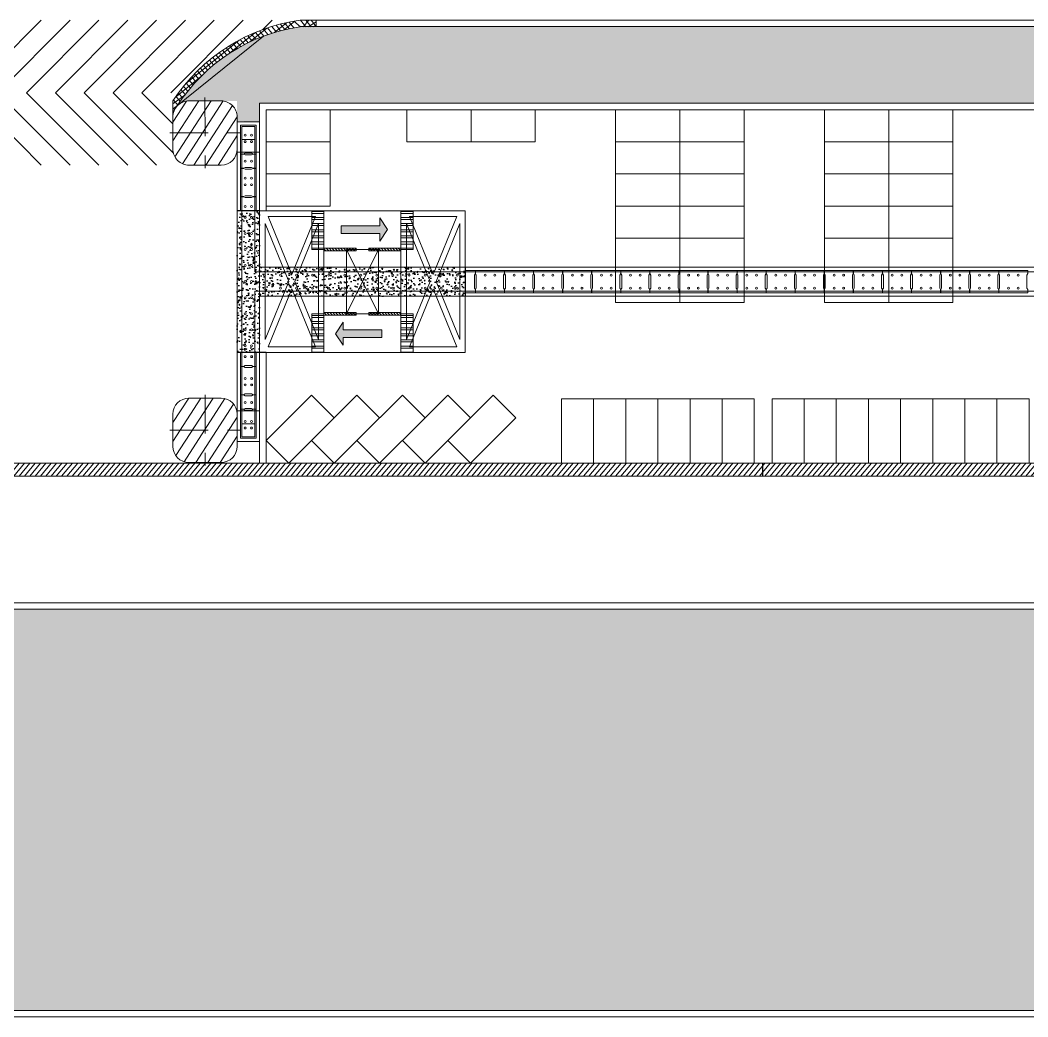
# Model space of a CAD drawing. Header units: millimetres. Extents: x -157642 to 241542, y -22875 to 31024.
# Drawn here: x 77147 to 108512, y -22875 to 8135 of the extents above; entities that cross this region are included whole.
import ezdxf

# ---------------------------------------------------------------- set-up
doc = ezdxf.new("R2010")
doc.units = ezdxf.units.MM
doc.header["$LTSCALE"] = 100
doc.header["$MEASUREMENT"] = 0
doc.linetypes.add('Center', pattern=[29.999999120608162, 12.00000007375544, -5.999999682284241, 5.999999682284241, -5.999999682284241])
for name, color, linetype, lineweight in [('1.Fence Wall', 2, 'Continuous', 15), ('2.Crash Barrier', 4, 'Continuous', 15), ('3.Curb', 6, 'Continuous', 15), ('ARC_HATCH', 8, 'Continuous', 0), ('AXIS', 10, 'Center', 5), ('CON-VIEW', 90, 'Continuous', 5), ('Cong k.s ve', 5, 'Continuous', 0), ('EXPANSION JOINT', 3, 'Continuous', 18), ('HATCH', 8, 'Continuous', 9), ('L1-DRAINAGE-LONG_DITCH', 35, 'Continuous', 9), ('TAN CANG-profile- REVISE1$0$8', 17, 'Continuous', 0), ('trench cover', 74, 'Continuous', 0)]:
    doc.layers.add(name, color=color, linetype=linetype, lineweight=lineweight)
doc.layers.add('8', color=8, linetype='Continuous')
doc.layers.add('ARC-PAKING-AR', color=9, linetype='Continuous', lineweight=0, true_color=0x808080)
pattern_1 = [(57.08186879558362, (-987073.7419077528, -5727.854008890004), (-266.524719479814, 172.5422380352315), [])]
pattern_2 = [(31.12187335990032, (-8.214501428970834, 4.578078835271299), (-0.09846186459107055, 0.163081302488206), []), (31.12187335990032, (-8.127320336090634, 4.556539012817666), (-0.09846186459107055, 0.163081302488206), [])]
pattern_3 = [(346.1218733570547, (32.76273227125057, -105.4713818558957), (0.0152309475809043, 0.06164631567083102), [])]

# ---------------------------------------------------------------- blocks, each defined once
blk = doc.blocks.new('BIKE1X2')
at = {"layer": 'ARC-PAKING-AR'}
blk.add_lwpolyline([(0, 0), (1.000000000232831, -1.164153218269348e-10), (0.9999999997671694, 1.999999999883585), (4.656612873077393e-10, 1.999999999883585)], close=True, dxfattribs=at)
blk = doc.blocks.new('congkiemsoatve')
at = {"layer": 'Cong k.s ve'}
h = blk.add_hatch(dxfattribs=at)
h.set_pattern_fill('ANSI32', color=256, scale=0.01999999999999998, angle=314.9815234228138)
h.set_pattern_definition(pattern_2)
h.paths.add_polyline_path([(-0.1096223883505445, 2.503698272397742), (0.5105686509341467, 1.476485491497442), (0.8315948361123446, 1.670308059547096), (0.2114037971768994, 2.697520839981735)])
h = blk.add_hatch(color=256, dxfattribs=at)
h.dxf.hatch_style = 1
edge = h.paths.add_edge_path()
edge.add_line((-0.2616724962426815, 1.594205870525911), (-1.28895647675381, 0.9739739594515412))
edge.add_line((-0.2616724962426815, 1.594205870525911), (-0.1376261139812414, 1.388749074423686))
edge.add_line((-0.137626114039449, 1.388749074656516), (-0.1182388910965528, 1.820980651071295))
edge.add_line((-0.1182388909801375, 1.820980651536956), (-0.5097652608237695, 2.005119462963194))
edge.add_line((-0.5097652612894308, 2.005119462730363), (-0.3857188791444059, 1.799662666628137))
edge.add_line((-0.3857188790861983, 1.799662666395307), (-1.413002859597327, 1.179430755320936))
edge.add_line((-1.413002859364497, 1.179430755786598), (-1.288956476870226, 0.9739739599172026))
h = blk.add_hatch(dxfattribs=at)
h.set_pattern_fill('ANSI32', color=256, scale=0.01999999999999998, angle=314.9815234228138)
h.set_pattern_definition(pattern_2)
h.paths.add_polyline_path([(-2.164189977949718, 1.263233836973086), (-1.544001425936585, 0.2360195543151349), (-1.865027611522237, 0.04219698742963374), (-2.48521616353537, 1.069411269156262)])
h = blk.add_hatch(dxfattribs=at)
h.set_pattern_fill('ANSI31', color=256, scale=0.02, angle=-69.95999528286036)
h.set_pattern_definition(pattern_3)
h.paths.add_polyline_path([(-0.3247855921217706, 0.9253115032333881), (0.5312842371931765, 1.442171684699133), (0.4899354226363357, 1.5106572706718), (-0.3661344067368191, 0.9937970892060548)])
h = blk.add_hatch(dxfattribs=at)
h.set_pattern_fill('ANSI31', color=256, scale=0.02, angle=-69.95999528286036)
h.set_pattern_definition(pattern_3)
h.paths.add_polyline_path([(-0.6672135246626567, 0.718567430274561), (-1.523283353686566, 0.2017072483431548), (-1.56463216789416, 0.2701928343158215), (-0.7085623388120439, 0.7870530162472278)])
h = blk.add_hatch(dxfattribs=at)
h.set_pattern_fill('ANSI31', color=256, scale=0.02, angle=-69.95999528286036)
h.set_pattern_definition(pattern_3)
h.paths.add_polyline_path([(0.6675859571259934, -0.7183425691910088), (1.523655786266318, -0.2014823874924332), (1.565004600590328, -0.2699679739307612), (0.7089347715082113, -0.7868281556293368)])
h = blk.add_hatch(dxfattribs=at)
h.set_pattern_fill('ANSI32', color=256, scale=0.01999999999999998, angle=314.9815234228138)
h.set_pattern_definition(pattern_2)
h.paths.add_polyline_path([(2.164562410820508, -1.263008976820856), (1.544373858632753, -0.2357946941629052), (1.865400044160197, -0.04197212704457343), (2.485588596056914, -1.069186408771202)])
h = blk.add_hatch(dxfattribs=at)
h.set_pattern_fill('ANSI31', color=256, scale=0.02, angle=-69.95999528286036)
h.set_pattern_definition(pattern_3)
h.paths.add_polyline_path([(0.3251580247597303, -0.9250866428483278), (-0.5309118042641785, -1.441946824314073), (-0.4895629901147913, -1.510432410286739), (0.3665068389673252, -0.9935722285881639)])
h = blk.add_hatch(color=256, dxfattribs=at)
h.dxf.hatch_style = 1
edge = h.paths.add_edge_path()
edge.add_line((0.3153556961042341, -1.561794135253876), (1.342639676498948, -0.9415622241795063))
edge.add_line((0.3153556961042341, -1.561794135253876), (0.1913093138427939, -1.356337339151651))
edge.add_line((0.1913093139592092, -1.356337339384481), (0.1719220910163131, -1.78856891579926))
edge.add_line((0.1719220904342365, -1.78856891579926), (0.5634484603942838, -1.972707727225497))
edge.add_line((0.5634484605106991, -1.972707727458328), (0.4394020783656742, -1.767250931356102))
edge.add_line((0.4394020786567125, -1.767250931123272), (1.466686059051426, -1.147019020048901))
edge.add_line((1.466686058993218, -1.147019020281732), (1.342639676498948, -0.941562224412337))
h = blk.add_hatch(dxfattribs=at)
h.set_pattern_fill('ANSI32', color=256, scale=0.01999999999999998, angle=314.9815234228138)
h.set_pattern_definition(pattern_2)
h.paths.add_polyline_path([(0.1099948205810506, -2.503473412245512), (-0.5101962185290176, -1.476260631345212), (-0.8312224033579696, -1.670083199162036), (-0.2110313647717703, -2.697295979829505)])
for p, q in [((-0.08863905086764134, 1.11461235047318), (0.08901148257427849, -1.114387489855289)), ((-0.9447088802407961, 0.5977521685417742), (0.945081311831018, -0.5975273086223751))]:
    blk.add_line(p, q, dxfattribs=at)
for points in [[(-3.876329636987066, 0.2295134735759348), (-1.602144838165259, -3.537193775409833), (3.876702069566818, -0.2292886134237051), (1.602517270570388, 3.537418635562062)], [(-0.1096223875938449, 2.503698272397742), (2.164562410995131, -1.263008976588026), (3.876702069683233, -0.2292886131908745), (1.602517271094257, 3.537418635329232)], [(-0.1096223883505445, 2.503698272397742), (0.5105686509341467, 1.476485491497442), (0.8315948361123446, 1.670308059547096), (0.2114037971768994, 2.697520839981735)], [(-2.164189978007926, 1.263233836507425), (0.1099948197079357, -2.503473412711173), (-1.602144838921959, -3.537193775409833), (-3.876329636987066, 0.2295134740415961)], [(-2.164189977949718, 1.263233836973086), (-1.544001425936585, 0.2360195543151349), (-1.865027611522237, 0.04219698742963374), (-2.48521616353537, 1.069411269156262)], [(-0.3247855921217706, 0.9253115032333881), (0.5312842371931765, 1.442171684699133), (0.4899354226363357, 1.5106572706718), (-0.3661344067368191, 0.9937970892060548)], [(-0.08863905086764134, 1.11461235047318), (-0.9447088801825885, 0.5977521687746048), (0.08901148257427849, -1.114387489855289), (0.945081311831018, -0.5975273086223751)], [(-0.6672135246626567, 0.718567430274561), (-1.523283353686566, 0.2017072483431548), (-1.56463216789416, 0.2701928343158215), (-0.7085623388120439, 0.7870530162472278)], [(0.6675859571259934, -0.7183425691910088), (1.523655786266318, -0.2014823874924332), (1.565004600590328, -0.2699679739307612), (0.7089347715082113, -0.7868281556293368)], [(2.164562410820508, -1.263008976820856), (1.544373858632753, -0.2357946941629052), (1.865400044160197, -0.04197212704457343), (2.485588596056914, -1.069186408771202)], [(0.3251580247597303, -0.9250866428483278), (-0.5309118042641785, -1.441946824314073), (-0.4895629901147913, -1.510432410286739), (0.3665068389673252, -0.9935722285881639)], [(0.1099948205810506, -2.503473412245512), (-0.5101962185290176, -1.476260631345212), (-0.8312224033579696, -1.670083199162036), (-0.2110313647717703, -2.697295979829505)]]:
    blk.add_lwpolyline(points, close=True, dxfattribs=at)
for points in [[(1.767540515895234, 1.329333234578371), (1.466296667320421, 3.25659223808907), (0.202330677973805, 2.493460927857086), (1.767540516302688, 1.32933323434554)], [(1.962094805116067, 1.184633124852553), (3.527304642979288, 0.02050543134100735), (1.660850956017384, 3.11189212766476), (1.962094805116067, 1.184633124852553)], [(1.804984877206152, 1.089776534354314), (0.2397750387026463, 2.253904227633029), (2.106228725606343, -0.8374824686907232), (1.804984877322568, 1.089776534121484)], [(-1.99916673367261, -0.9448515644762665), (-3.564376571361208, 0.2192761290352792), (-2.300410581898177, 0.9824074390344322), (-1.999166733265156, -0.9448515644762665)], [(1.999539166077739, 0.9450764243956655), (2.300783014652552, -0.9821825791150331), (3.564749003999168, -0.2190512688830495), (1.999539166252362, 0.9450764243956655)], [(-1.804612445092062, -1.089551673736423), (-2.105856293317629, 0.8377073302399367), (-0.2394026074616704, -2.253679367015138), (-1.804612445092062, -1.089551673969254)], [(-1.961722372245276, -1.184408265398815), (-1.660478523379425, -3.111667268676683), (-3.526932209468214, -0.02028057212010026), (-1.961722372187069, -1.184408265165985)], [(-1.767168083664728, -1.329108374891803), (-0.2019582456850912, -2.493236067937687), (-1.465924235031707, -3.25636737793684), (-1.767168083664728, -1.329108374891803)]]:
    blk.add_lwpolyline(points, dxfattribs=at)
at = {"layer": 'Cong k.s ve', "flags": 128}
for points in [[(-1.289328910614131, 0.9737490997649729), (-0.2616724962426815, 1.594205870525911), (-0.137626114039449, 1.388749074656516), (-0.1182388909801375, 1.820980651536956), (-0.5097652612894308, 2.005119462730363), (-0.3857188790861983, 1.799662666395307), (-1.413375292759156, 1.179205895634368), (-1.289328910614131, 0.9737490997649729)], [(1.343012109835399, -0.9413373644929379), (0.3153556961042341, -1.561794135253876), (0.1913093139592092, -1.356337339384481), (0.1719220904342365, -1.78856891579926), (0.5634484605106991, -1.972707727458328), (0.4394020786567125, -1.767250931123272), (1.467058492387878, -1.146794160129502), (1.343012109835399, -0.9413373644929379)]]:
    blk.add_lwpolyline(points, dxfattribs=at)

msp = doc.modelspace()

# ---------------------------------------------------------------- hatches: boundary and pattern name
at = {"layer": '8'}
h = msp.add_hatch(dxfattribs=at)
h.set_pattern_fill('AR-CONC', color=256, scale=2, angle=-10.83497858705176)
h.set_pattern_definition([(49.99999998848195, (-68750.00000701821, -37743.80099656277), (364.3693379855997, -31.87817115105454), [38.10000000000001, -419.1000000000001]), (354.999999988482, (-68750.00000701821, -37743.80099656277), (-70.48684277312323, 382.1136904922401), [30.48, -335.28116834]), (100.4514446884819, (-68719.63599306071, -37746.45750373094), (293.8824942511137, 350.2355037653118), [32.38001759999999, -356.1804891999999]), (46.18419998848196, (-68750.00000712322, -37642.20099662342), (542.1580817673565, -84.08465597444317), [57.14999999999996, -628.6499999999994]), (96.63555759848191, (-68704.82020702987, -37649.20799683237), (474.8082682024851, 494.8522490999935), [48.57004627999996, -534.2712163199994]), (351.1841511584819, (-68750.00000712322, -37642.20099662342), (474.8082682294332, 494.8522490756156), [45.71993413999996, -502.9194638399996]), (20.99999998848195, (-68699.20000699215, -37667.60099664233), (303.2287824971486, -204.5303964351326), [38.1, -419.1]), (325.9999999884819, (-68699.20000699215, -37667.60099664233), (123.6040567693479, 368.3759322197907), [30.47999999999998, -335.2799999999996]), (71.45144498848195, (-68673.93094184133, -37684.64519638113), (426.8328385903698, 163.8455376860052), [32.3800176, -356.1798751999999]), (37.49999998848196, (-68750.00000701821, -37743.80099656277), (6.177206535179465, 169.1100777450644), [0, -331.2159999999999, 0, -340.3599999999999, 0, -336.5499999999999]), (7.499999988481957, (-68750.00000701821, -37743.80099656277), (133.6393250608897, 200.3611496093738), [0, -194.0559999999998, 0, -323.5959999999997, 0, -128.2699999999999]), (327.4999999884819, (-68863.28400707175, -37743.80099666574), (271.1811903314396, -11.45748803986185), [0, -127, 0, -396.24, 0, -525.78]), (317.4999999884819, (-68914.08400705259, -37743.8009967768), (296.258362782259, 50.85298200710989), [0, -165.1, 0, -263.144, 0, -373.38])])
h.paths.add_polyline_path([(91000.51519739354, 450.3449586222414), (84600.51533657068, 450.1971653597575), (84600.51527671865, 2199.975226965995), (83900.51527695445, 2199.969215518286), (83900.51542727585, -2199.56421949112), (84600.51536726527, -2199.570231954232), (84600.51526974043, -449.7902966629481), (91000.52292929508, -449.9634763408249)])
h.paths.add_polyline_path([(84320.62045029661, 0.2034353069611825, -1), (84380.62045023777, 0.2034353284543613, -1)], flags=16)
h.paths.add_polyline_path([(84780.51519830519, -200.0307860179746, -1), (84720.51519824698, -200.0307860170578, -1)], flags=16)
h.paths.add_polyline_path([(84720.51519828633, 199.9692141220294, -1), (84780.51519846165, 199.9692140986881, -1)], flags=16)
h.paths.add_polyline_path([(84120.8112723942, 0.2034350594622083, -1), (84180.81127245241, 0.2034350585308857, -1)], flags=16)
h.paths.add_polyline_path([(84380.62045060948, -499.7965648652753, -1), (84320.62045055127, -499.7965648643585, -1)], flags=16)
h.paths.add_polyline_path([(84180.81127270713, -499.7965651128034, -1), (84120.81127276598, -499.796565134282, -1)], flags=16)
h.paths.add_polyline_path([(84320.62045034836, 500.2034351769107, -1), (84380.62045028951, 500.2034351983748, -1)], flags=16)
h.paths.add_polyline_path([(85280.51519840932, -200.0307861145411, -1), (85220.51519846817, -200.0307861360343, -1)], flags=16)
h.paths.add_polyline_path([(84120.81127240113, 500.2034346952132, -1), (84180.81127234228, 500.2034347167064, -1)], flags=16)
h.paths.add_polyline_path([(85220.51519839047, 199.9692140254483, -1), (85280.51519833162, 199.9692140469415, -1)], flags=16)
h.paths.add_polyline_path([(84380.62045074714, -999.796565014185, -1), (84320.62045068888, -999.7965650132683, -1)], flags=16)
h.paths.add_polyline_path([(84180.81127284473, -999.7965652617131, -1), (84120.81127278646, -999.7965652607818, -1)], flags=16)
h.paths.add_polyline_path([(84320.620450283, 1000.203435069241, -1), (84380.62045022415, 1000.203435090734, -1)], flags=16)
h.paths.add_polyline_path([(84120.81127238064, 1000.203434821713, -1), (84180.8112724389, 1000.203434820796, -1)], flags=16)
h.paths.add_polyline_path([(85780.51519820694, -200.0307859097229, -1), (85720.51519814867, -200.0307859087916, -1)], flags=16)
h.paths.add_polyline_path([(85720.51519821555, 199.9692137395323, -1), (85780.51519827382, 199.969213738601, -1)], flags=16)
h.paths.add_polyline_path([(84380.62045074016, -1499.796564649951, -1), (84320.620450799, -1499.796564671444, -1)], flags=16)
h.paths.add_polyline_path([(84180.81127279293, -1499.796565131648, -1), (84120.81127277954, -1499.796564896547, -1)], flags=16)
h.paths.add_polyline_path([(84320.6204502625, 1500.203435195741, -1), (84380.62045032077, 1500.203435194824, -1)], flags=16)
h.paths.add_polyline_path([(84120.81127240491, 1500.203435182397, -1), (84180.81127246312, 1500.20343518148, -1)], flags=16)
h.paths.add_polyline_path([(86280.51519826619, -200.0307862404588, -1), (86220.51519832504, -200.030786261952, -1)], flags=16)
h.paths.add_polyline_path([(86280.51519826084, 199.9692136644589, -1), (86220.5151983645, 199.9692138771352, -1)], flags=16)
h.paths.add_polyline_path([(84380.62045080552, -1999.796564542296, -1), (84320.62045086437, -1999.796564563774, -1)], flags=16)
h.paths.add_polyline_path([(84180.81127302023, -1999.796564812219, -1), (84120.81127307907, -1999.796564833712, -1)], flags=16)
h.paths.add_polyline_path([(84320.62044996303, 2000.203435132906, -1), (84380.62045013835, 2000.203435109579, -1)], flags=16)
h.paths.add_polyline_path([(84120.81127229478, 2000.203434840558, -1), (84180.81127223594, 2000.203434862051, -1)], flags=16)
h.paths.add_polyline_path([(86780.51519841515, -200.0307861028559, -1), (86720.51519835688, -200.0307861019392, -1)], flags=16)
h.paths.add_polyline_path([(86780.51519833744, 199.9692140586267, -1), (86720.51519827923, 199.9692140595434, -1)], flags=16)
h.paths.add_polyline_path([(87280.51519844698, -200.0307859428576, -1), (87220.51519838872, -200.0307859419408, -1)], flags=16)
h.paths.add_polyline_path([(87280.51519844151, 199.9692139620456, -1), (87220.51519850036, 199.969213940567, -1)], flags=16)
h.paths.add_polyline_path([(87780.51519834436, -200.030786485353, -1), (87720.51519840321, -200.0307865068316, -1)], flags=16)
h.paths.add_polyline_path([(87780.51519838371, 199.9692136537342, -1), (87720.5151983255, 199.969213654651, -1)], flags=16)
h.paths.add_polyline_path([(88280.5151984485, -200.0307865819195, -1), (88220.51519839023, -200.0307865810028, -1)], flags=16)
h.paths.add_polyline_path([(88280.51519844303, 199.9692133229837, -1), (88220.51519850187, 199.9692133014905, -1)], flags=16)
h.paths.add_polyline_path([(88780.51519843552, -200.0307866560906, -1), (88720.51519849437, -200.0307866775693, -1)], flags=16)
h.paths.add_polyline_path([(88780.51519859192, 199.9692134605866, -1), (88720.51519853371, 199.9692134615179, -1)], flags=16)
h.paths.add_polyline_path([(89280.51519853954, -200.0307867526426, -1), (89220.51519859844, -200.0307867741358, -1)], flags=16)
h.paths.add_polyline_path([(89280.51519857894, 199.9692133864301, -1), (89220.51519859297, 199.9692131307675, -1)], flags=16)
h.paths.add_polyline_path([(89780.51519848173, -200.0307870609831, -1), (89720.51519854058, -200.0307870824763, -1)], flags=16)
h.paths.add_polyline_path([(89780.51519859344, 199.9692128215102, -1), (89720.51519853517, 199.9692128224269, -1)], flags=16)
h.paths.add_polyline_path([(90280.51519854105, -200.0307873917191, -1), (90220.5151985276, -200.0307871566183, -1)], flags=16)
h.paths.add_polyline_path([(90280.51519862522, 199.969212981523, -1), (90220.51519868412, 199.9692129600444, -1)], flags=16)
h.paths.add_polyline_path([(90780.5151985006, -200.0307869751268, -1), (90720.51519855944, -200.03078699662, -1)], flags=16)
h.paths.add_polyline_path([(90780.51519872935, 199.9692128849565, -1), (90720.51519867108, 199.9692128858733, -1)], flags=16)
at = {"layer": 'ARC_HATCH'}
h = msp.add_hatch(dxfattribs=at)
h.set_pattern_fill('ANSI37', color=256, scale=40, angle=-5.834978587051762)
h.set_pattern_definition([(39.16502141294823, (-822055358.1365737, -1059122710.472381), (-80.20762316116475, 98.46693448481369), []), (129.1650214129482, (-822055358.1365737, -1059122710.472381), (-98.46693448481369, -80.20762316116472), [])])
h.paths.add_polyline_path([(85861.09238430136, 7931.38369855519), (86361.09197943722, 7931.402711375689), (86361.08437419735, 8131.402710683353), (85861.09246783797, 8131.383698054546, 0.216570991330774), (81900.22508860368, 5623.170963728757), (81900.22457216866, 5123.281509007604, -0.1923884260664862), (82037.89800929016, 5467.837984045909, -0.2174235696334325)])
at = {"layer": 'ARC_HATCH', "ltscale": 0.8}
h = msp.add_hatch(dxfattribs=at)
h.set_pattern_fill('ANSI31', color=256, scale=40, angle=-5.834978587051761)
h.set_pattern_definition([(49.99999998848195, (-68750.0087810888, -76351.23036596815), (-97.2876442596995, 81.63402644974802), [])])
edge = h.paths.add_edge_path()
edge.add_arc((144540.2902609095, -1049.985293455306), 4599.999999993033, 324.9762667900752, 360.2781614727991)
edge.add_line((149140.2360514022, -1027.653147039484), (149138.5873711677, -65.82528430748062))
edge.add_line((149138.5873711682, -65.82528410655505), (149538.5867834635, -65.1396403395338))
edge.add_line((149538.586783453, -65.13964040392602), (149540.2344093838, -1026.352450860883))
edge.add_arc((144540.2902608647, -1049.985293689475), 4999.999999972361, -35.02373320532479, 0.27081343941461, ccw=False)
edge.add_arc((144540.290260603, -1049.985293153921), 5000.000000382538, 269.99999998805674, 324.97626679144736, ccw=False)
edge.add_line((144540.2902596098, -6049.985293704143), (144540.4725045873, -6050.000043256368))
edge.add_line((144540.4725045857, -6050.000043180218), (75249.99999816116, -6050.007404960641))
edge.add_line((75249.99999810482, -6050.007404957432), (75249.99999818613, -5649.992651936365))
edge.add_line((75249.99999823986, -5649.99265194287), (144540.2902599956, -5649.985293657912))
edge.add_arc((144540.2902607924, -1049.98529343291), 4600.00000015466, 269.9999999895704, 324.9762667906693)
at = {"layer": 'HATCH', "ltscale": 0.5}
h = msp.add_hatch(dxfattribs=at)
h.set_pattern_fill('ANSI31', color=256, scale=100, angle=1.000000155668661, style=0)
h.set_pattern_definition(pattern_1)
edge = h.paths.add_edge_path()
edge.add_line((82401.09731371555, 3624.848244658235), (83401.09714451339, 3625.430112086615))
edge.add_arc((83400.80621087144, 4125.430027228918), 499.9999997846948, 270.0333385415003, 360.0333385414995)
edge.add_line((83900.80612601375, 4125.720960870865), (83900.22425886441, 5125.720791858039))
edge.add_arc((83400.2243434879, 5125.429858260934), 500.0000000188744, 0.03333853634536554, 90.03333853634537)
edge.add_line((83399.9334098908, 5625.429773637443), (82399.93357921008, 5624.847906186653))
edge.add_arc((82400.22451276233, 5124.847990575952), 500.0000002530395, 90.03333853119044, 180.0333385311896)
edge.add_line((81900.22459715162, 5124.557057023703), (81900.8064646697, 4124.557226694204))
edge.add_arc((82400.80638021062, 4124.848160199144), 500.0000001832283, 180.0333385257731, 270.0333385257723)
h = msp.add_hatch(dxfattribs=at)
h.set_pattern_fill('ANSI31', color=256, scale=100, angle=1.000000155668661, style=0)
h.set_pattern_definition(pattern_1)
edge = h.paths.add_edge_path()
edge.add_line((82400.36657401273, -5624.785148818744), (83400.36656305596, -5624.934100247134))
edge.add_arc((83400.44103878386, -5124.934105970911), 499.9999998228565, 269.9914657101954, 359.9914657101954)
edge.add_line((83900.44103306008, -5125.008581698814), (83900.58998458314, -4125.008592795115))
edge.add_arc((83400.58998995567, -4124.934116999983), 500.0000001741207, 359.9914657024975, 449.9914657024975)
edge.add_line((83400.6644657508, -3624.934122372506), (82400.6644769418, -3624.785170988936))
edge.add_arc((82400.59000119395, -4124.785165686197), 500.0000002438973, 89.99146570791648, 179.9914657079173)
edge.add_line((81900.5900064967, -4124.710689938351), (81900.44105518045, -5124.710678396121))
edge.add_arc((82400.44104980791, -5124.78515419129), 500.0000001741061, 179.9914657024933, 269.9914657024925)
at = {"layer": 'TAN CANG-profile- REVISE1$0$8'}
h = msp.add_hatch(dxfattribs=at)
h.set_pattern_fill('GRASS', color=256, scale=30, angle=-10.83497858705176)
h.set_pattern_definition([(89.99999998848193, (-68749.99917274603, -61757.91730598077), (-538.8153670916832, 538.815367308317), [142.8749999999999, -934.7557343999997]), (44.99999998848195, (-68749.99917274603, -61757.91730598077), (-538.8153671558324, 538.8153673724662), [142.8749999999999, -619.1249999999995]), (134.9999999884819, (-68749.99917274603, -61757.91730598077), (-538.8153673724662, -538.8153671558323), [142.875, -619.1249999999999])])
h.paths.add_polyline_path([(82140.24832737632, 5616.338404879236), (82275.81931018346, 5811.200284662496), (82530.44778601779, 6124.212291022865), (82805.074446632, 6415.217512270217), (83056.6527995916, 6647.88702935043), (83359.76040012838, 6892.67631964969), (83681.34768114361, 7116.412400824454), (84082.17967564549, 7350.993898864093), (84501.44712846173, 7550.679103885297), (84784.65135064616, 7661.875320553052), (85153.65590042516, 7780.416377674861), (85451.57917194319, 7855.615492213314), (85861.09324866097, 7932.772821203966), (144520.4520831293, 7935.003396687142), (144974.3386004081, 7913.495527497682), (145301.935289314, 7870.959902422488), (145624.3411490181, 7806.344634422945), (146041.7716315122, 7687.539709134508), (146450.5993032319, 7529.833514763435), (146910.897778696, 7297.426903428452), (147213.6611034956, 7108.242032002396), (148005.8811279767, 6435.273761317003), (148624.6886164569, 5624.027824543475), (149059.7547138021, 4695.366099938939), (149210.727006308, 4155.454908017215), (149309.1146443383, 3464.71693837682), (149320.3984809438, 3157.690923233618), (149335.3240053377, -0.06706745980773121), (145650.5165957751, -0.06706728872086387), (145650.5168999444, 5624.956661228993), (142750.5162973313, 5624.956661413773), (142750.5162970668, 3624.961085507122), (144750.5163014585, 3624.961090671393), (144750.5163011714, 450.1032338309742), (128200.5163775288, 450.1032365854771), (128200.5163794404, 5549.822172158281), (84600.51628567529, 5550.822183298194), (84600.51602102438, 4975.543061698962), (83900.29825211281, 4999.822178944189), (83900.29825233837, 5616.338404701557)])
h = msp.add_hatch(dxfattribs=at)
h.set_pattern_fill('GRASS', color=256, scale=30, angle=-10.83497858705176)
h.set_pattern_definition([(89.99999998848193, (-68750.00000193057, -4999.999999885054), (-538.8153670916832, 538.815367308317), [142.8749999999999, -934.7557343999996]), (44.99999998848195, (-68750.00000193057, -4999.999999885054), (-538.8153671558324, 538.8153673724662), [142.8749999999999, -619.1249999999995]), (134.9999999884819, (-68750.00000193057, -4999.999999885054), (-538.8153673724662, -538.8153671558323), [142.875, -619.1249999999999])])
h.paths.add_polyline_path([(-77598.75824809691, -10796.474508532), (-72613.5713528801, -10796.47450982284), (-72613.57135316957, -13827.13443029026), (-77598.75824880996, -13827.13442867562)])
edge = h.paths.add_edge_path()
edge.add_line((-114415.321996166, -10194.86634151106), (147697.2047811959, -10194.86555834475))
edge.add_arc((147697.2047959934, -14994.86555847387), 4800.000000073172, 0.5951647079181726, 90.00000017675109, ccw=False)
edge.add_line((152496.9458338645, -14945.00605303701), (152526.8631510924, -17825.00604162505))
edge.add_arc((147727.1221132812, -17874.86554752663), 4800.000000084824, -89.99999982164121, 0.5951647141616263, ccw=False)
edge.add_line((147727.1221281337, -22674.86554775924), (-114407.2272042588, -22674.86633084787))
edge.add_arc((-114407.2272186781, -17874.86633066025), 4799.999999996352, 180.1610397759896, 270.00000017251097, ccw=False)
edge.add_line((-119207.2082589358, -17888.35754974652), (-119215.3030221014, -15008.35756010262))
edge.add_arc((-114415.3219817818, -14994.86634165402), 4800.000000009277, 90.00000017113518, 180.1610397705218, ccw=False)

# ---------------------------------------------------------------- linework, layer by layer
at = {"layer": '1.Fence Wall'}
for points in [[(84600.51544513472, 5550.014722822409), (84600.51544419589, 2199.951083913576), (84800.51563628245, 2199.951083919223), (84800.51563685539, 5350.014722217893), (114550.5154587049, 5350.014715949132), (114550.5154589089, 5550.014716347519)], [(84600.51544404204, -2199.729614071053), (84800.51563601155, -2199.729614043026), (84800.51563681819, -5649.985278044289), (84600.51544484874, -5649.98527807233)]]:
    msp.add_lwpolyline(points, close=True, dxfattribs=at)
at = {"layer": '2.Crash Barrier', "ltscale": 0.8, "flags": 128}
msp.add_lwpolyline([(144540.4812695975, -6050.000042880973), (75249.99999810482, -6050.007404957432), (75249.99999823986, -5649.99265194287), (144540.4812696155, -5649.985289844)], dxfattribs=at)
at = {"layer": '3.Curb', "flags": 128}
for points in [[(85861.09240811557, 7930.747983731853, 0.2178878187498529), (82037.89794978197, 5469.404896948865, 0.1925395051272079), (81900.22459706198, 5124.557056555364), (81900.22502897843, 5624.737876654122, -0.2165939830130862), (85861.0924082683, 8132.83841445329)], [(85861.09240821272, 8132.950610979911), (144520.4435142737, 8135.181186574089, -0.4128298550482989), (149520.3954062758, 3158.814026555498), (149535.436757724, -65.14505472779274)], [(85861.09240826021, 7932.950611261636), (144520.4512427286, 7935.181186744798, -0.4128298550473561), (149320.3976404259, 3157.868713313685), (149335.4361440192, -65.48787814070238)]]:
    msp.add_lwpolyline(points, format="xyb", dxfattribs=at)
msp.add_lwpolyline([(86361.09191992902, 7932.969624278645), (86361.08431468916, 8132.969623586308)], dxfattribs=at)
for points in [[(-114415.3219966819, -9994.866341703135), (147697.2047806249, -9994.865558433346, -0.4111743727699479), (152696.9350438858, -14942.9285737559), (152726.8523609843, -17822.92856252966, -0.4172592973770318), (147727.1221287666, -22874.86554758956), (-114407.2272035439, -22874.86633065595, -0.4133905752127254), (-119407.2074690266, -17888.91968373842), (-119415.3022319957, -15008.91969402968, -0.4150370287250716)], [(-114415.321996166, -10194.86634151106), (147697.2047812131, -10194.86555849786, -0.4111743727662955), (152496.9458339816, -14945.00605305942), (152526.8631510801, -17825.00604183319, -0.4172592973756826), (147727.1221281337, -22674.86554775924), (-114407.2272041768, -22674.86633082562, -0.4133905752052807), (-119207.2082590529, -17888.35754972411), (-119215.3030220221, -15008.35756001539, -0.4150370287228317)]]:
    msp.add_lwpolyline(points, format="xyb", close=True, dxfattribs=at)
at = {"layer": '8'}
for p, q in [((75850.30650248856, 6181.318494848863), (77801.30746488535, 8132.319456750483)), ((76445.59747122537, 5878.583851855074), (78699.33307714772, 8132.319456562851)), ((77343.62308367708, 5878.583851388466), (79597.35868886946, 8132.319456721423)), ((78241.6486956331, 5878.583851502204), (80495.3843011593, 8132.319456043027)), ((79139.67430796771, 5878.583851058007), (81393.40991334943, 8132.319456111974)), ((80037.6999196895, 5878.583851216579), (82291.43552544987, 8132.319455712568)), ((80935.72553174518, 5878.583850583003), (83189.46113764, 8132.319455781515)), ((81833.75114330504, 5878.583850529831), (84087.48674978537, 8132.319455616278)), ((84695.8341156271, 7842.641209347974), (84985.51236137265, 8132.319455072357)), ((76445.59747119067, 5878.583850405252), (78701.56934149301, 3622.611977535067)), ((77343.62308368721, 5878.583850172799), (79599.56655159226, 3622.640378559052)), ((78241.64869553613, 5878.583849093295), (80497.56376255589, 3622.668779660322)), ((79139.67430791561, 5878.583848883252), (81395.5609729616, 3622.697180382893)), ((80037.69991957519, 5878.583848082752), (81916.76989905728, 3999.513866897338)), ((80935.7255317205, 5878.583847917529), (81900.34713550459, 4913.962243074071)), ((75850.30650208064, 5575.849207607942), (77803.57213080837, 3622.583576623147)), ((82766.05464449746, 3625.060601696576), (82766.26700443972, 3624.84824157774))]:
    msp.add_line(p, q, dxfattribs=at)
at = {"layer": 'AXIS'}
for p, q in [((82899.87530774454, 5725.138822979628), (82901.15541578952, 3525.139195572629)), ((81800.51554799377, 4624.498955206305), (84000.51517549547, 4625.779063111768)), ((82900.67936653993, -3524.85964770116), (82900.35167326842, -5724.859623255907)), ((81800.51553210441, -4624.695788959871), (84000.51550770394, -4625.023481997225))]:
    msp.add_line(p, q, dxfattribs=at)
at = {"layer": 'CON-VIEW', "flags": 128}
for points in [[(82401.09731371555, 3624.848244658235), (83401.09714451339, 3625.430112086615, 0.414213562373095), (83900.80612601375, 4125.720960870865), (83900.22425886441, 5125.720791858039, 0.414213562373095), (83399.9334098908, 5625.429773637443), (82399.93357921008, 5624.847906186653, 0.414213562373095), (81900.22459715162, 5124.557057023703), (81900.8064646697, 4124.557226694204, 0.414213562373095)], [(82400.36657401273, -5624.785148818744), (83400.36656305596, -5624.934100247134, 0.414213562373095), (83900.44103306008, -5125.008581698814), (83900.58998458314, -4125.008592795115, 0.414213562373095), (83400.6644657508, -3624.934122372506), (82400.6644769418, -3624.785170988936, 0.414213562373095), (81900.5900064967, -4124.710689938351), (81900.44105518045, -5124.710678396121, 0.414213562373095)]]:
    msp.add_lwpolyline(points, format="xyb", close=True, dxfattribs=at)
at = {"layer": 'EXPANSION JOINT'}
msp.add_lwpolyline([(100249.9999986212, -5649.985280736393), (100259.999998697, -5649.985280708715), (100259.9999984957, -6049.985281059562), (100249.9999985371, -6049.985281109635)], close=True, dxfattribs=at)
at = {"layer": 'L1-DRAINAGE-LONG_DITCH', "ltscale": 0.011}
for p, q in [((83900.5152122355, 4975.720889847798), (84600.51522022724, 4975.720851944658)), ((83900.5152122355, 4975.720889847798), (83900.51515970298, 4025.720889328266)), ((83900.5151805561, 4975.720889842371), (83900.51552083704, -4975.030884598818)), ((84600.5151683524, 4025.720851056525), (84600.51522022724, 4975.720851944658)), ((84600.51518062362, 4975.720851756632), (84600.51533513103, 450.3449606230861)), ((83900.51515970298, 4025.720889328266), (84050.51515913563, 4025.720880844936)), ((84450.51515914965, 4025.720859225068), (84600.5151683524, 4025.720851056525)), ((84600.51519715105, 2210.119154286382), (83900.51527553727, 2210.110738045943)), ((84600.51519726525, 2200.116749308552), (83900.51536134619, 2200.110737816271)), ((116300.5163722656, 451.0707262551005), (84600.51519693714, 450.3386878112942)), ((91000.51519732125, 450.3449588788208), (91000.52292778844, -449.8219538664707)), ((91010.51519733918, 450.3450448496587), (91010.52292792342, -449.8218679180281)), ((84600.5152683509, -449.6487742110039), (84600.5155209477, -4975.030930703404)), ((116300.8300258106, -450.5065618834778), (84600.5152683509, -449.6487742110039)), ((84600.51519414847, -2209.431114361563), (83900.5152722625, -2209.422697079368)), ((84600.5151941065, -2199.428709640328), (83900.51535829506, -2199.422696968235)), ((83900.2785143333, -4025.030884072708), (84050.27851377596, -4025.030893771705)), ((83900.2784525886, -4975.0308845283), (83900.2785143333, -4025.030884072708)), ((84450.27851371322, -4025.030920231788), (84600.2785228364, -4025.030930084336)), ((84600.2785228364, -4025.030930084336), (84600.27846057859, -4975.030930684487)), ((83900.2784525886, -4975.0308845283), (84600.27846057859, -4975.030930684487))]:
    msp.add_line(p, q, dxfattribs=at)
at = {"layer": 'L1-DRAINAGE-LONG_DITCH', "ltscale": 2}
for p, q in [((84050.5152035635, 4825.720881373825), (84450.51521205972, 4825.720860315254)), ((84050.51518576953, 4825.720881623769), (84050.51527543995, 2210.11073772599)), ((84450.51518575608, 4825.720860494665), (84450.51527541713, 2210.110737474854)), ((84050.51518133585, 4425.720881354748), (84450.51519019337, 4425.720859013294)), ((84050.51515913563, 4025.720880844936), (84450.51516812755, 4025.720859205976)), ((84050.51527527807, 2210.110737514231), (84050.51542596566, -2209.889262493904)), ((84450.51527541713, 2210.110737474854), (84450.51534060604, 300.3292808582773)), ((116300.5160732841, 301.5379683967913), (84450.51534060604, 300.3292808582773)), ((84450.51536122739, -299.638772218037), (84450.51542610471, -2209.889262533296)), ((116300.8303246503, -300.973806668233), (84450.51536118257, -299.6387724522065)), ((84050.51542596566, -2209.889262493904), (84050.51551568724, -4825.030894061754)), ((84450.51542598766, -2209.889262510886), (84450.51551576902, -4825.030921034995)), ((84050.27848797356, -4425.030894077587), (84050.27851377596, -4025.030893771705)), ((84050.27851377596, -4025.030893771705), (84450.27852269117, -4025.03092025088)), ((84450.27852269117, -4025.03092025088), (84450.27849658235, -4425.030920255376)), ((84050.27846198186, -4825.030894104479), (84050.27848797356, -4425.030894077587)), ((84050.27848797356, -4425.030894077587), (84450.27849662717, -4425.030920021207)), ((84050.27846198186, -4825.030894104479), (84450.27847041137, -4825.030921218946))]:
    msp.add_line(p, q, dxfattribs=at)
msp.add_lwpolyline([(84453.91704596253, -4825.030921287675), (84450.27849662717, -4425.030920021207)], dxfattribs=at)
at = {"layer": 'trench cover'}
for points in [[(84005.51522024733, 4870.720851969876), (84495.32445190905, 4870.720851647027), (84495.3244517456, 3970.720851894599), (84400.32445179607, 3970.720851848528), (84350.32445169956, 3995.720851832259), (84150.51521997427, 3995.720851933453), (84100.51521994383, 3970.720851795166), (84005.51522003912, 3970.720851983278)], [(91319.54334454297, 345.1107351489773), (91319.54334442713, 250.1107349876547), (91344.54334442597, 200.1107348625519), (91344.54334447626, -199.8892648081819), (91319.5433444925, -249.8892649046757), (91319.54334437667, -344.8892650660127), (92219.54334438569, -344.8892651571514), (92219.54334438447, -249.8892649734044), (92194.54334434081, -199.8892650824855), (92194.54334445245, 200.1107348000078), (92219.54334439134, 250.1107346623467), (92219.54334450717, 345.1107348236837)], [(92224.54334456747, 345.1107349545928), (92224.5433445687, 250.1107347708603), (92249.5433444953, 200.1107349023368), (92249.54334450065, -199.8892650025664), (92224.54334456177, -249.8892648648907), (92224.54334444593, -344.8892650262424), (93124.54334441014, -344.8892653515504), (93124.54334452597, -249.8892651901988), (93099.54334452719, -199.8892650651105), (93099.5433444769, 200.1107346056233), (93124.54334446066, 250.1107347021316), (93124.5433445765, 345.1107348634541)], [(93129.54334459192, 345.1107347602083), (93129.54334447609, 250.1107345988858), (93154.54334447486, 200.1107344737829), (93154.54334440804, -199.8892651745409), (93129.54334442434, -249.8892652710492), (93129.5433443085, -344.8892654323863), (94029.54334431747, -344.889265523525), (94029.54334443336, -249.8892653621879), (94004.5433443897, -199.889265471269), (94004.54334438429, 200.1107344336488), (94029.54334448511, 250.1107345077471), (94029.54334443907, 345.1107344573247)], [(94034.54334461637, 345.1107345658238), (94034.54334454535, 250.1107346386707), (94059.54334454413, 200.1107345135679), (94059.5433445496, -199.8892653913499), (94034.5433444936, -249.8892652312643), (94034.54334449489, -344.8892654150113), (94934.5433443868, -344.88926548374), (94934.54334445781, -249.8892655565724), (94909.54334445897, -199.8892654314841), (94909.54334457061, 200.1107344510092), (94934.5433445095, 250.1107343133626), (94934.54334462533, 345.1107344746852)], [(94939.54334468563, 345.1107346056087), (94939.5433445698, 250.1107344442717), (94964.54334461346, 200.1107345533528), (94964.54334461887, -199.889265351565), (94939.54334463511, -249.8892654480587), (94939.5433445641, -344.8892653752264), (95839.5433445283, -344.8892657005345), (95839.54334452702, -249.8892655167874), (95814.54334464535, -199.8892654141091), (95814.54334459506, 200.1107342566247), (95839.54334457882, 250.110734353133), (95839.54334469466, 345.1107345144701)], [(95844.54334471014, 345.1107344112097), (95844.5433445943, 250.1107342498872), (95869.54334459302, 200.1107341247844), (95869.5433445262, -199.8892655235395), (95844.5433445425, -249.8892656200333), (95844.54334442667, -344.8892657813703), (96744.54334443569, -344.889265872509), (96744.54334455152, -249.8892657111719), (96719.54334450787, -199.8892658202531), (96719.54334450245, 200.1107340846502), (96744.5433444414, 250.1107339469891), (96744.54334455723, 345.1107341083116)], [(96749.54334473453, 345.1107342168252), (96749.5433446187, 250.1107340555027), (96774.54334466235, 200.1107341645693), (96774.54334466776, -199.8892657403339), (96749.54334461183, -249.8892655802483), (96749.54334461305, -344.8892657640099), (97649.54334446014, -344.889266066908), (97649.54334457597, -249.8892659055564), (97624.54334457719, -199.8892657804681), (97624.54334452696, 200.1107338902657), (97649.54334462772, 250.110733964364), (97649.54334474355, 345.1107341256866)], [(97654.54334464192, 345.1107340448507), (97654.54334452609, 250.1107338835282), (97679.54334452492, 200.1107337584253), (97679.5433445751, -199.8892659123085), (97654.5433445914, -249.8892660088168), (97654.54334447556, -344.8892661701539), (98554.54334448458, -344.8892662612925), (98554.5433444833, -249.8892660775455), (98529.54334455682, -199.8892662090366), (98529.54334455135, 200.1107336958812), (98554.54334453511, 250.1107337923895), (98554.54334460612, 345.1107337195426)], [(98559.54334466637, 345.1107338504662), (98559.54334471247, 250.1107339009031), (98584.54334459413, 200.1107337982103), (98584.5433445996, -199.8892661067075), (98559.54334466066, -249.8892659690318), (98559.54334454483, -344.8892661303689), (99459.54334455385, -344.8892662215076), (99459.54334462486, -249.8892662943399), (99434.54334462609, -199.8892661692516), (99434.54334462067, 200.1107337356516), (99459.54334455956, 250.110733598005), (99459.54334467539, 345.1107337593276)], [(99464.54334469081, 345.1107336560817), (99464.54334457498, 250.1107334947446), (99489.54334461864, 200.1107336038258), (99489.54334462405, -199.889266301092), (99464.54334452323, -249.8892663751758), (99464.54334456933, -344.8892663247534), (100364.5433444164, -344.8892666276515), (100364.5433445323, -249.8892664663144), (100339.5433445334, -199.8892663412262), (100339.5433444832, 200.1107333295076), (100364.543344584, 250.110733403606), (100364.5433445827, 345.110733587353)], [(100369.5433447601, 345.1107336958521), (100369.5433446442, 250.1107335345296), (100394.5433446431, 200.1107334094268), (100394.5433446933, -199.8892662613071), (100369.5433447096, -249.8892663578008), (100369.5433445937, -344.8892665191379), (101269.5433444856, -344.8892665878666), (101269.5433446015, -249.8892664265295), (101244.5433445579, -199.8892665356107), (101244.5433446696, 200.1107333468826), (101269.5433446084, 250.1107332092215), (101269.5433447243, 345.110733370544)], [(101274.5433447846, 345.1107335014676), (101274.5433447858, 250.1107333177351), (101299.5433447123, 200.1107334492117), (101299.5433447178, -199.8892664556915), (101274.5433447789, -249.8892663180159), (101274.543344663, -344.8892664793675), (102174.5433446272, -344.889266804661), (102174.543344626, -249.889266620914), (102149.5433447443, -199.8892665182357), (102149.543344694, 200.1107331524981), (102174.5433446777, 250.1107332490064), (102174.5433447936, 345.110733410329)], [(102179.543344809, 345.1107333070831), (102179.5433446932, 250.1107331457606), (102204.543344692, 200.1107330206578), (102204.5433446252, -199.8892666276661), (102179.5433446415, -249.8892667241744), (102179.5433445256, -344.8892668855115), (103079.5433445346, -344.8892669766501), (103079.5433446504, -249.889266815313), (103054.5433446068, -199.8892669243942), (103054.5433446014, 200.1107329805236), (103079.5433447022, 250.110733054622), (103079.5433446561, 345.110733004185)], [(103084.5433448335, 345.1107331126987), (103084.5433447625, 250.1107331855455), (103109.5433447612, 200.1107330604427), (103109.5433447667, -199.8892668444751), (103084.5433447107, -249.8892666843894), (103084.5433447119, -344.8892668681365), (103984.5433446039, -344.8892669368652), (103984.5433446749, -249.8892670096975), (103959.5433446761, -199.8892668846092), (103959.5433447877, 200.1107329978986), (103984.5433447266, 250.1107328602375), (103984.5433448424, 345.11073302156)], [(103989.5433447409, 345.1107329407241), (103989.543344625, 250.110732779387), (104014.5433446686, 200.1107328884682), (104014.543344674, -199.8892670164496), (103989.5433446903, -249.8892671129433), (103989.5433446193, -344.889267040111), (104889.5433445835, -344.8892673654191), (104889.5433445823, -249.889267181672), (104864.5433447006, -199.8892670789937), (104864.5433446503, 200.1107325917401), (104889.543344634, 250.1107326882484), (104889.5433447498, 345.1107328495855)], [(104894.5433448101, 345.1107329804945), (104894.5433448114, 250.110732796762), (104919.5433448101, 200.1107326716592), (104919.5433447433, -199.8892669766647), (104894.5433447596, -249.8892670731584), (104894.5433446438, -344.8892672344955), (105794.5433446528, -344.8892673256341), (105794.5433447686, -249.8892671642971), (105769.543344725, -199.8892672733782), (105769.5433447196, 200.110732631525), (105794.5433446585, 250.1107324938639), (105794.5433447743, 345.1107326551864)], [(105799.5433447897, 345.1107325519406), (105799.5433446739, 250.1107323906181), (105824.5433447175, 200.1107324996847), (105824.5433447229, -199.8892674052186), (105799.543344667, -249.8892672451329), (105799.5433446682, -344.8892674288945), (106699.5433445154, -344.8892677317926), (106699.5433446312, -249.889267570441), (106674.5433446324, -199.8892674453527), (106674.5433445821, 200.1107322253811), (106699.5433446829, 250.1107322994794), (106699.5433447987, 345.110732460802)], [(106704.5433448142, 345.1107323575561), (106704.5433446984, 250.1107321962336), (106729.5433446972, 200.1107320711308), (106729.5433447474, -199.889267599603), (106704.5433447637, -249.8892676961113), (106704.5433446479, -344.8892678574484), (107604.5433446569, -344.8892679485871), (107604.5433446556, -249.88926776484), (107579.5433447291, -199.8892678963311), (107579.5433447236, 200.1107320085866), (107604.5433447074, 250.1107321050949), (107604.5433447784, 345.1107320322481)], [(107609.5433448387, 345.1107321631716), (107609.5433448848, 250.1107322136086), (107634.5433447664, 200.1107321109157), (107634.5433447719, -199.8892677940021), (107609.543344833, -249.8892676563264), (107609.5433447171, -344.8892678176635), (108509.5433447261, -344.8892679088021), (108509.5433447972, -249.8892679816345), (108484.5433447983, -199.8892678565462), (108484.543344793, 200.1107320483716), (108509.5433447319, 250.1107319107105), (108509.5433448477, 345.110732072033)], [(84005.51552089257, -4870.030930884182), (84495.32475259906, -4870.030930972862), (84495.32475292438, -3970.030931008689), (84400.32475285773, -3970.030931032336), (84350.32475287211, -3995.030930936467), (84150.51552110206, -3995.030931069414), (84100.51552105037, -3970.030930851528), (84005.51552110078, -3970.030930897599)]]:
    msp.add_lwpolyline(points, close=True, dxfattribs=at)
for points in [[(84494.25732466072, 3846.73494941945), (84494.47624216799, 3970.720851951162), (84399.28529542877, 3970.777386707778), (84349.27050128486, 3945.806996837011), (84149.46130469546, 3945.925307329453), (84099.47611628007, 3970.954908679778), (84004.4761329079, 3971.011159926013), (84004.25310049462, 3844.254250393758), (84005.2978079911, 3525.816944593287), (84100.29778241453, 3525.886634403083), (84150.27942957717, 3550.92330626781), (84350.08860753098, 3551.069881208663), (84400.10693357943, 3526.1065669362), (84495.29787133198, 3526.176567242539), (84494.25732466072, 3846.73494941945)], [(84494.31961685937, 2966.02194521304), (84495.29828684212, 3520.300771683702), (84400.10734010296, 3520.357306440317), (84350.09254595905, 3495.386916569551), (84150.28334936954, 3495.505227061978), (84100.2981609542, 3520.534828412317), (84005.29817753722, 3520.591079424383), (84004.31539269327, 2963.541246187364), (84005.3601001898, 2645.103940386893), (84100.36007461319, 2645.173630196674), (84150.34172177588, 2670.210302061401), (84350.15089972969, 2670.356877002254), (84400.16922566097, 2645.393562752215), (84495.36016348586, 2645.463562801975), (84494.31961685937, 2966.02194521304)], [(84494.58461041556, 2210.110737580297), (84495.36057911307, 2639.587767220728), (84400.1696323739, 2639.644301977343), (84350.15483822994, 2614.673912106577), (84150.34564164054, 2614.792222599004), (84100.36045322515, 2639.821823949329), (84005.36046980816, 2639.878074961409), (84004.584602463, 2210.110737521958)], [(91010.52202676988, -344.8892647783796), (91314.54334436124, -344.8892649627669), (91314.54334447708, -249.8892648014298), (91289.54334447824, -199.8892646763416), (91289.543344428, 200.1107349943923), (91314.54334452882, 250.1107350684906), (91314.5433445276, 345.1107352522376), (91010.51610105875, 345.1107350127422)], [(84496.06438767945, -2209.889262795012), (84496.90147011186, -2638.813605947493), (84401.71053252119, -2638.883606042087), (84351.69220651762, -2613.920291535454), (84151.88302863605, -2614.066866732886), (84101.90138142864, -2639.103538831769), (84006.90140705003, -2639.173228407395), (84006.0642520003, -2209.889262439261)], [(84495.90668509522, -2965.247927287463), (84496.9637624725, -3519.526609942142), (84401.77282483695, -3519.596610270892), (84351.75449887814, -3494.633295530104), (84151.94532099669, -3494.779870727521), (84101.96367378917, -3519.816542826404), (84006.96369929356, -3519.886232379635), (84005.90211489965, -2962.836543707846), (84006.90177680278, -2644.399093130371), (84101.90176021983, -2644.45534414245), (84151.88694835617, -2669.48494568211), (84351.6961451075, -2669.603255962793), (84401.71093932376, -2644.632866348606), (84496.90188599064, -2644.689400848656), (84495.90668509522, -2965.247927287463)], [(84495.96897741093, -3845.960931516267), (84495.32475299668, -3970.030931265268), (84400.13381536113, -3970.100931594003), (84350.11548940232, -3945.137616853201), (84150.30631140375, -3945.284192028237), (84100.32466419623, -3970.320864127119), (84005.32468981767, -3970.390553702731), (84005.96440721536, -3843.549547936651), (84006.9640690015, -3525.11209733678), (84101.96405249077, -3525.168348605424), (84151.94924067194, -3550.197949910929), (84351.75843742333, -3550.316260191612), (84401.77323152241, -3525.345870555015), (84496.96417830646, -3525.402405077461), (84495.96897741093, -3845.960931516267)]]:
    msp.add_lwpolyline(points, dxfattribs=at)
for centre, radius in [((84150.51522011816, 4554.470851835358), 30), ((84350.32445184351, 4554.470851734135), 30), ((84150.51522000384, 4354.470851905295), 30), ((84350.32445184619, 4354.470851781691), 30), ((84150.74897846818, 3750.934406637782), 29.99999999999999), ((84350.55815641885, 3750.787831444643), 29.99999999999999), ((84150.95798592392, 3216.007808128867), 29.99999999999999), ((84350.7671639917, 3215.861232913303), 29.99999999999999), ((84150.81127092912, 3016.007862147249), 29.99999999999999), ((84350.62044887984, 3015.86128695411), 29.99999999999999), ((84151.0202781948, 2335.294803665878), 29.99999999999999), ((84350.82945626258, 2335.148228450329), 29.99999999999999), ((84150.81127069151, 2000.344956974412), 30), ((84350.62044847681, 2000.34495724435), 30), ((84150.81127075682, 1500.344957082081), 30), ((84350.62044858694, 1500.344957586174), 30), ((84150.81127082213, 1000.344957189736), 30), ((84350.62044872454, 1000.344957437264), 30), ((84150.81127095979, 500.3449570408266), 30), ((84350.62044874509, 500.3449573107646), 30), ((84150.8112710251, 0.344957148496178), 30), ((84350.6204488104, 0.3449574184051016), 30), ((84750.51519668306, 200.1107362558687), 30), ((85250.51519690425, 200.1107361368922), 30), ((85750.51519670192, 200.1107363417104), 30), ((86250.51519671641, 200.1107357768196), 30), ((86750.51519679301, 200.1107361709874), 30), ((87250.51519689709, 200.1107360744063), 30), ((87750.51519683929, 200.1107357660949), 30), ((88250.51519694342, 200.1107356695138), 30), ((88750.51519693044, 200.1107355953427), 30), ((89250.51519703452, 200.1107354987907), 30), ((89750.51519697672, 200.1107351904502), 30), ((90250.5151970808, 200.1107350938837), 30), ((90750.51519711263, 200.1107352538966), 30), ((91619.54334443313, 200.1107349282684), 30), ((91919.54334449011, 200.1107349684753), 30), ((92524.5433445024, 200.1107349680387), 30), ((92824.54334455938, 200.1107350082457), 30), ((93429.54334448208, 200.1107345394848), 30), ((93729.54334442195, 200.1107346021017), 30), ((94334.54334455135, 200.1107345792698), 30), ((94634.54334460828, 200.1107346194767), 30), ((95239.54334457574, 200.1107343848853), 30), ((95539.54334463272, 200.1107344250922), 30), ((96144.54334448313, 200.1107342129108), 30), ((96444.54334454011, 200.1107342531177), 30), ((97049.54334466951, 200.1107342302712), 30), ((97349.5433447265, 200.1107342704927), 30), ((97954.54334453202, 200.1107338241272), 30), ((98254.54334458907, 200.1107338643342), 30), ((98859.54334460135, 200.1107338639122), 30), ((99159.54334465828, 200.1107339041191), 30), ((99764.54334458098, 200.1107334353583), 30), ((100064.543344638, 200.1107334755652), 30), ((100669.5433446502, 200.1107334751432), 30), ((100969.5433447072, 200.1107335153501), 30), ((101574.5433446747, 200.1107332807587), 30), ((101874.5433447764, 200.1107335551351), 30), ((102479.5433446991, 200.1107330863597), 30), ((102779.543344639, 200.1107331489766), 30), ((103384.5433447684, 200.1107331261446), 30), ((103684.5433448254, 200.1107331663516), 30), ((104289.543344631, 200.1107327200007), 30), ((104589.5433446879, 200.1107327602076), 30), ((105194.5433447002, 200.1107327597856), 30), ((105494.5433447572, 200.1107327999925), 30), ((106099.5433446799, 200.1107323312317), 30), ((106399.5433447817, 200.1107326056081), 30), ((107004.5433447043, 200.1107321368327), 30), ((107304.5433447613, 200.1107321770396), 30), ((107909.5433447736, 200.1107321766176), 30), ((108209.5433448306, 200.1107322168245), 30), ((84750.51519668853, -199.8892636490345), 30), ((85250.51519686484, -199.8892640021804), 30), ((85750.51519666251, -199.8892637973622), 30), ((86250.51519672177, -199.8892641280981), 30), ((86750.51519675361, -199.8892639680853), 30), ((87250.51519690256, -199.8892638304969), 30), ((87750.51519679994, -199.8892643729923), 30), ((88250.51519690402, -199.8892644695588), 30), ((88750.5151969358, -199.8892643095605), 30), ((89250.51519699511, -199.8892646402819), 30), ((89750.51519693731, -199.8892649486224), 30), ((90250.51519708626, -199.8892648110341), 30), ((90750.51519707328, -199.8892648851761), 30), ((91619.54334439372, -199.8892652108188), 30), ((91919.5433444507, -199.8892651706119), 30), ((92524.54334446305, -199.8892651710339), 30), ((92824.54334451997, -199.889265130827), 30), ((93429.54334437044, -199.8892653430084), 30), ((93729.54334442737, -199.8892653028015), 30), ((94334.54334451194, -199.8892655598029), 30), ((94634.54334445187, -199.889265497186), 30), ((95239.54334458121, -199.8892655200179), 30), ((95539.5433446382, -199.889265479811), 30), ((96144.54334444378, -199.8892659261764), 30), ((96444.54334450071, -199.8892658859695), 30), ((97049.54334451305, -199.8892658863915), 30), ((97349.54334457003, -199.8892658461846), 30), ((97954.5433445375, -199.889266080776), 30), ((98254.54334459442, -199.8892660405691), 30), ((98859.54334456194, -199.8892662751605), 30), ((99159.54334461893, -199.8892662349535), 30), ((99764.54334446928, -199.8892664471496), 30), ((100064.5433445263, -199.8892664069281), 30), ((100669.5433446108, -199.889266663944), 30), ((100969.5433446678, -199.8892666237371), 30), ((101574.5433446802, -199.8892666241591), 30), ((101874.5433447371, -199.8892665839521), 30), ((102479.5433445427, -199.889267030303), 30), ((102779.5433446445, -199.8892667559267), 30), ((103384.5433447291, -199.889267012928), 30), ((103684.5433446689, -199.8892669503111), 30), ((104289.5433446364, -199.8892671849026), 30), ((104589.5433446934, -199.8892671446956), 30), ((105194.5433446608, -199.8892673793016), 30), ((105494.5433447178, -199.8892673390947), 30), ((106099.5433446853, -199.8892675736861), 30), ((106399.5433446252, -199.8892675110692), 30), ((107004.543344665, -199.88926800224), 30), ((107304.5433447667, -199.8892677278636), 30), ((107909.5433447342, -199.8892679624551), 30), ((108209.5433447912, -199.8892679222481), 30), ((84150.8112711627, -499.6550430004427), 30), ((84350.62044899282, -499.6550424963352), 30), ((84150.81127122801, -999.655042892773), 30), ((84350.62044901337, -999.6550426228496), 30), ((84150.81127129332, -1499.655042785118), 30), ((84350.62044919573, -1499.65504253759), 30), ((84150.81127147574, -1999.655042699858), 30), ((84350.62044926104, -1999.65504242992), 30), ((84152.43700041645, -2334.604025368913), 29.99999999999999), ((84352.24617841508, -2334.457450193891), 29.99999999999999), ((84152.35257766477, -3015.317083198097), 29.99999999999999), ((84352.16175578051, -3015.170508045485), 29.99999999999999), ((84152.49929277704, -3215.317029363578), 29.99999999999999), ((84352.30847077566, -3215.170454188541), 29.99999999999999), ((84152.41487026302, -3759.939431975261), 29.99999999999999), ((84352.22404826165, -3759.792856800239), 29.99999999999999), ((84150.51552107249, -4353.780931041256), 30), ((84350.32475272549, -4353.7809308859), 30), ((84150.51552095806, -4553.78093097129), 30), ((84350.32475268334, -4553.780931072513), 30)]:
    msp.add_circle(centre, radius, dxfattribs=at)

# ---------------------------------------------------------------- block references
at = {"layer": 'ARC-PAKING-AR'}
for p, xscale, yscale, zscale, rotation in [((84800.5169694362, 4349.988228743663), -1000.000000000001, 1000, 1000, 270.0000873334981), ((91180.52746314683, 4349.991159915458), 1000.000000000001, 1000.000000000001, 1000.000000000001, 89.99991273333528), ((91180.52805458294, 4349.991159838435), -1000.000000000001, 1000, 1000, 270.0000873334981), ((97680.52746308409, 4349.994090575638), 1000.000000000001, 1000.000000000001, 1000.000000000001, 89.99991273333528), ((97680.5280545202, 4349.994090498585), -1000.000000000001, 1000, 1000, 270.0000873334981), ((104180.5274629043, 4349.997021258212), 1000.000000000001, 1000.000000000001, 1000.000000000001, 89.99991273333528), ((104180.5280543852, 4349.997021415344), -1000.000000000001, 1000, 1000, 270.0000873334981), ((84800.51691079169, 3349.988228799077), -1000.000000000001, 1000, 1000, 270.0000873334981), ((97680.52752288175, 3349.994090537439), 1000.000000000001, 1000.000000000001, 1000.000000000001, 89.99991273333528), ((97680.52799587569, 3349.994090553999), -1000.000000000001, 1000, 1000, 270.0000873334981), ((104180.5275228191, 3349.997021197603), 1000.000000000001, 1000.000000000001, 1000.000000000001, 89.99991273333528), ((104180.5279956959, 3349.997021236588), -1000.000000000001, 1000, 1000, 270.0000873334981), ((84800.51685221947, 2349.988228597897), -1000.000000000001, 1000, 1000, 270.0000873334981), ((97680.52758251753, 2349.994090287466), 1000.000000000001, 1000.000000000001, 1000.000000000001, 89.99991273333528), ((97680.52793734829, 2349.994090587003), -1000.000000000001, 1000, 1000, 270.0000873334981), ((104180.5275823826, 2349.997021204224), 1000.000000000001, 1000.000000000001, 1000.000000000001, 89.99991273333528), ((104180.5279371685, 2349.997021269577), -1000.000000000001, 1000, 1000, 270.0000873334981), ((97680.52764228778, 1349.994090740001), 1000.000000000001, 1000.000000000001, 1000.000000000001, 89.99991273333528), ((97680.52787870378, 1349.994090642416), -1000.000000000001, 1000, 1000, 270.0000873334981), ((104180.5276421079, 1349.997021422576), 1000.000000000001, 1000.000000000001, 1000.000000000001, 89.99991273333528), ((104180.527878524, 1349.997021324991), -1000.000000000001, 1000, 1000, 270.0000873334981), ((97680.52770208544, 349.9940907018026), 1000.000000000001, 1000.000000000001, 1000.000000000001, 89.99991273333528), ((97680.52782005927, 349.9940906978154), -1000.000000000001, 1000, 1000, 270.0000873334981), ((104180.5277020228, 349.9970213619672), 1000.000000000001, 1000.000000000001, 1000.000000000001, 89.99991273333528), ((104180.5278198795, 349.9970213804045), -1000.000000000001, 1000, 1000, 270.0000873334981), ((97680.52776176605, -650.0059093139862), 1000.000000000001, 1000.000000000001, 1000.000000000001, 89.99991273333528), ((97680.52776153188, -650.0059092691663), -1000.000000000001, 1000, 1000, 270.0000873334981), ((104180.5277615862, -650.0029786314117), 1000.000000000001, 1000.000000000001, 1000.000000000001, 89.99991273333528), ((104180.5277613521, -650.0029785865918), -1000.000000000001, 1000, 1000, 270.0000873334981), ((86214.7270427923, -3528.672480963229), -1000, 1000, 1000, 135.0000873377797), ((87628.94060520566, -3528.670325322717), -1000, 1000, 1000, 135.0000873377797), ((89043.15416773612, -3528.668169704586), -1000, 1000, 1000, 135.0000873377797), ((90457.36773003236, -3528.666014041664), -1000, 1000, 1000, 135.0000873377797), ((91871.58129249053, -3528.663858166969), -1000, 1000, 1000, 135.0000873377797), ((93997.43486247718, -3649.993201002653), -999.9999999999998, 1000, 1000, 180.0000873377796), ((94997.43486246659, -3649.993259412979), -999.9999999999998, 1000, 1000, 180.0000873377796), ((95997.43486241117, -3649.993318057474), -999.9999999999998, 1000, 1000, 180.0000873377796), ((96997.4348625177, -3649.993376490209), -999.9999999999998, 1000, 1000, 180.0000873377796), ((97997.43486246222, -3649.993435134704), -999.9999999999998, 1000, 1000, 180.0000873377796), ((98997.43486245163, -3649.993493545044), -999.9999999999998, 1000, 1000, 180.0000873377796), ((100550.695528802, -3649.993432160292), -999.9999999999998, 1000, 1000, 180.0000873377796), ((101550.6955286295, -3649.993490782377), -999.9999999999998, 1000, 1000, 180.0000873377796), ((102550.6955286189, -3649.993549192703), -999.9999999999998, 1000, 1000, 180.0000873377796), ((103550.6955285635, -3649.993607837197), -999.9999999999998, 1000, 1000, 180.0000873377796), ((104550.69552867, -3649.993666269947), -999.9999999999998, 1000, 1000, 180.0000873377796), ((105550.6955290347, -3649.98581098672), -999.9999999999998, 1000, 1000, 180.0000873377796), ((106550.6955289793, -3649.985869631215), -999.9999999999998, 1000, 1000, 180.0000873377796), ((107550.6955289687, -3649.985928041526), -999.9999999999998, 1000, 1000, 180.0000873377796)]:
    msp.add_blockref('BIKE1X2', p, dxfattribs=dict(at, xscale=xscale, yscale=yscale, zscale=zscale, rotation=rotation))
at = {"layer": 'Cong k.s ve', "xscale": 1000, "yscale": 1000, "zscale": 1000, "rotation": 148.8781266321555}
msp.add_blockref('congkiemsoatve', (87800.73272160464, 0.1107364509371109), dxfattribs=at)

doc.saveas('drawing.dxf')
